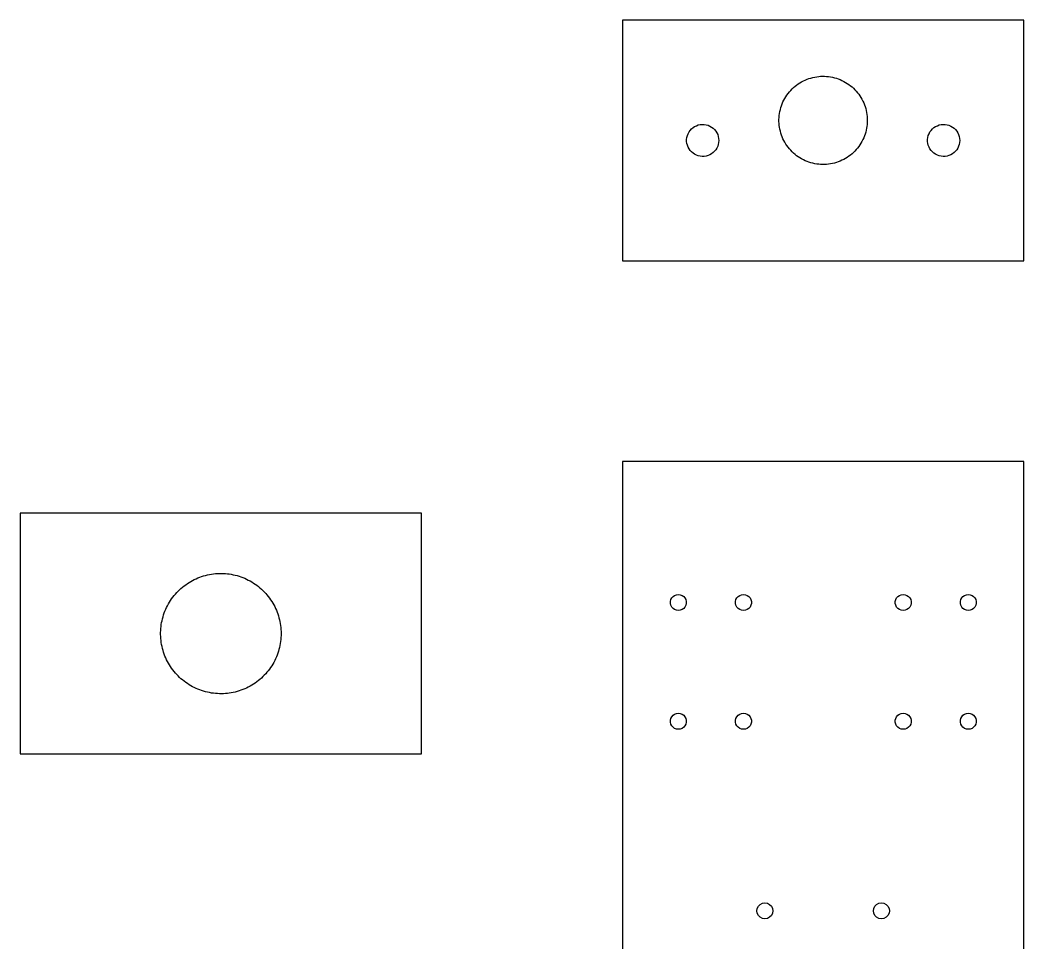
# Model space of a CAD drawing. Extents: x -550 to 1050, y -400 to 1100.
# Drawn here: x -300 to -50, y 830 to 1060 of the extents above; entities that cross this region are included whole.
import ezdxf

# ---------------------------------------------------------------- set-up
doc = ezdxf.new("R2010")
doc.units = 0
doc.layers.get('0').update_dxf_attribs({"lineweight": 25, "true_color": 0xffffff})

msp = doc.modelspace()

# ---------------------------------------------------------------- linework, layer by layer
for p, q in [((-50, 1060), (-150, 1060)), ((-150, 1060), (-150, 1000)), ((-50, 1000), (-50, 1060)), ((-104.916, 1044.84), (-104.467, 1045.05)), ((-104.467, 1045.05), (-104.008, 1045.24)), ((-104.008, 1045.24), (-103.541, 1045.41)), ((-103.541, 1045.41), (-103.067, 1045.56)), ((-103.067, 1045.56), (-102.586, 1045.69)), ((-102.586, 1045.69), (-102.1, 1045.8)), ((-102.1, 1045.8), (-101.61, 1045.88)), ((-101.61, 1045.88), (-101.117, 1045.94)), ((-101.117, 1045.94), (-100.621, 1045.98)), ((-100.621, 1045.98), (-100.124, 1046)), ((-100.124, 1046), (-99.6272, 1045.99)), ((-99.6272, 1045.99), (-99.1308, 1045.97)), ((-99.1308, 1045.97), (-98.6361, 1045.92)), ((-98.6361, 1045.92), (-98.1443, 1045.84)), ((-98.1443, 1045.84), (-97.6563, 1045.75)), ((-97.6563, 1045.75), (-97.173, 1045.63)), ((-97.173, 1045.63), (-96.6955, 1045.49)), ((-96.6955, 1045.49), (-96.2248, 1045.33)), ((-96.2248, 1045.33), (-95.7618, 1045.15)), ((-95.7618, 1045.15), (-95.3074, 1044.95)), ((-108.08, 1042.46), (-107.734, 1042.82)), ((-107.734, 1042.82), (-107.373, 1043.16)), ((-107.373, 1043.16), (-106.996, 1043.49)), ((-106.996, 1043.49), (-106.606, 1043.8)), ((-106.606, 1043.8), (-106.201, 1044.09)), ((-106.201, 1044.09), (-105.785, 1044.36)), ((-105.785, 1044.36), (-105.356, 1044.61)), ((-105.356, 1044.61), (-104.916, 1044.84)), ((-95.3074, 1044.95), (-94.8627, 1044.73)), ((-94.8627, 1044.73), (-94.4284, 1044.48)), ((-94.4284, 1044.48), (-94.0055, 1044.22)), ((-94.0055, 1044.22), (-93.5948, 1043.94)), ((-93.5948, 1043.94), (-93.1973, 1043.64)), ((-93.1973, 1043.64), (-92.8136, 1043.33)), ((-92.8136, 1043.33), (-92.4446, 1042.99)), ((-92.4446, 1042.99), (-92.0911, 1042.65)), ((-92.0911, 1042.65), (-91.7537, 1042.28)), ((-110.001, 1039.58), (-109.784, 1040.03)), ((-109.784, 1040.03), (-109.547, 1040.46)), ((-109.547, 1040.46), (-109.29, 1040.89)), ((-109.29, 1040.89), (-109.015, 1041.3)), ((-109.015, 1041.3), (-108.721, 1041.7)), ((-108.721, 1041.7), (-108.409, 1042.09)), ((-108.409, 1042.09), (-108.08, 1042.46)), ((-91.7537, 1042.28), (-91.4332, 1041.9)), ((-91.4332, 1041.9), (-91.1301, 1041.51)), ((-91.1301, 1041.51), (-90.8452, 1041.1)), ((-90.8452, 1041.1), (-90.579, 1040.68)), ((-90.579, 1040.68), (-90.332, 1040.25)), ((-90.332, 1040.25), (-90.1048, 1039.8)), ((-110.773, 1037.22), (-110.662, 1037.71)), ((-110.662, 1037.71), (-110.529, 1038.19)), ((-110.529, 1038.19), (-110.374, 1038.66)), ((-110.374, 1038.66), (-110.198, 1039.12)), ((-110.198, 1039.12), (-110.001, 1039.58)), ((-90.1048, 1039.8), (-89.8978, 1039.35)), ((-89.8978, 1039.35), (-89.7114, 1038.89)), ((-89.7114, 1038.89), (-89.5461, 1038.42)), ((-89.5461, 1038.42), (-89.4021, 1037.95)), ((-89.4021, 1037.95), (-89.2798, 1037.47)), ((-110.997, 1035.25), (-110.975, 1035.75)), ((-110.997, 1034.75), (-110.997, 1035.25)), ((-110.975, 1035.75), (-110.93, 1036.24)), ((-110.93, 1036.24), (-110.863, 1036.73)), ((-110.863, 1036.73), (-110.773, 1037.22)), ((-89.2798, 1037.47), (-89.1793, 1036.98)), ((-89.1793, 1036.98), (-89.101, 1036.49)), ((-89.101, 1036.49), (-89.0449, 1035.99)), ((-89.0449, 1035.99), (-89.0112, 1035.5)), ((-89.0112, 1035.5), (-89, 1035)), ((-89, 1035), (-89.0112, 1034.5)), ((-133.401, 1032.11), (-133.116, 1032.51)), ((-133.116, 1032.51), (-132.785, 1032.87)), ((-132.785, 1032.87), (-132.411, 1033.19)), ((-132.411, 1033.19), (-132, 1033.46)), ((-132, 1033.46), (-131.559, 1033.68)), ((-131.559, 1033.68), (-131.095, 1033.85)), ((-131.095, 1033.85), (-130.614, 1033.95)), ((-130.614, 1033.95), (-130.123, 1034)), ((-130.123, 1034), (-129.631, 1033.98)), ((-129.631, 1033.98), (-129.144, 1033.91)), ((-129.144, 1033.91), (-128.671, 1033.77)), ((-128.671, 1033.77), (-128.217, 1033.58)), ((-128.217, 1033.58), (-127.791, 1033.33)), ((-127.791, 1033.33), (-127.398, 1033.04)), ((-127.398, 1033.04), (-127.044, 1032.69)), ((-127.044, 1032.69), (-126.735, 1032.31)), ((-110.975, 1034.25), (-110.997, 1034.75)), ((-110.93, 1033.76), (-110.975, 1034.25)), ((-110.863, 1033.27), (-110.93, 1033.76)), ((-110.773, 1032.78), (-110.863, 1033.27)), ((-110.662, 1032.29), (-110.773, 1032.78)), ((-89.2798, 1032.53), (-89.4021, 1032.05)), ((-89.1793, 1033.02), (-89.2798, 1032.53)), ((-89.101, 1033.51), (-89.1793, 1033.02)), ((-89.0449, 1034.01), (-89.101, 1033.51)), ((-89.0112, 1034.5), (-89.0449, 1034.01)), ((-73.4009, 1032.11), (-73.1163, 1032.51)), ((-73.1163, 1032.51), (-72.7845, 1032.87)), ((-72.7845, 1032.87), (-72.4105, 1033.19)), ((-72.4105, 1033.19), (-72, 1033.46)), ((-72, 1033.46), (-71.5591, 1033.68)), ((-71.5591, 1033.68), (-71.0947, 1033.85)), ((-71.0947, 1033.85), (-70.6136, 1033.95)), ((-70.6136, 1033.95), (-70.1232, 1034)), ((-70.1232, 1034), (-69.6309, 1033.98)), ((-69.6309, 1033.98), (-69.1443, 1033.91)), ((-69.1443, 1033.91), (-68.6706, 1033.77)), ((-68.6706, 1033.77), (-68.217, 1033.58)), ((-68.217, 1033.58), (-67.7905, 1033.33)), ((-67.7905, 1033.33), (-67.3975, 1033.04)), ((-67.3975, 1033.04), (-67.044, 1032.69)), ((-67.044, 1032.69), (-66.7352, 1032.31)), ((-133.992, 1030.25), (-133.932, 1030.73)), ((-133.992, 1029.75), (-133.992, 1030.25)), ((-133.932, 1030.73), (-133.812, 1031.21)), ((-133.812, 1031.21), (-133.634, 1031.67)), ((-133.634, 1031.67), (-133.401, 1032.11)), ((-126.735, 1032.31), (-126.476, 1031.89)), ((-126.476, 1031.89), (-126.27, 1031.44)), ((-126.27, 1031.44), (-126.121, 1030.98)), ((-126.121, 1030.98), (-126.03, 1030.49)), ((-126.03, 1030.49), (-126, 1030)), ((-126, 1030), (-126.03, 1029.51)), ((-110.529, 1031.81), (-110.662, 1032.29)), ((-110.374, 1031.34), (-110.529, 1031.81)), ((-110.198, 1030.88), (-110.374, 1031.34)), ((-110.001, 1030.42), (-110.198, 1030.88)), ((-109.784, 1029.97), (-110.001, 1030.42)), ((-90.1048, 1030.2), (-90.332, 1029.75)), ((-89.8978, 1030.65), (-90.1048, 1030.2)), ((-89.7114, 1031.11), (-89.8978, 1030.65)), ((-89.5461, 1031.58), (-89.7114, 1031.11)), ((-89.4021, 1032.05), (-89.5461, 1031.58)), ((-73.9924, 1030.25), (-73.9319, 1030.73)), ((-73.9924, 1029.75), (-73.9924, 1030.25)), ((-73.9319, 1030.73), (-73.8118, 1031.21)), ((-73.8118, 1031.21), (-73.6339, 1031.67)), ((-73.6339, 1031.67), (-73.4009, 1032.11)), ((-66.7352, 1032.31), (-66.476, 1031.89)), ((-66.476, 1031.89), (-66.2701, 1031.44)), ((-66.2701, 1031.44), (-66.1208, 1030.98)), ((-66.1208, 1030.98), (-66.0303, 1030.49)), ((-66.0303, 1030.49), (-66, 1030)), ((-66, 1030), (-66.0303, 1029.51)), ((-133.932, 1029.27), (-133.992, 1029.75)), ((-133.812, 1028.79), (-133.932, 1029.27)), ((-133.634, 1028.33), (-133.812, 1028.79)), ((-133.401, 1027.89), (-133.634, 1028.33)), ((-133.116, 1027.49), (-133.401, 1027.89)), ((-126.735, 1027.69), (-127.044, 1027.31)), ((-126.476, 1028.11), (-126.735, 1027.69)), ((-126.27, 1028.56), (-126.476, 1028.11)), ((-126.121, 1029.02), (-126.27, 1028.56)), ((-126.03, 1029.51), (-126.121, 1029.02)), ((-109.547, 1029.54), (-109.784, 1029.97)), ((-109.29, 1029.11), (-109.547, 1029.54)), ((-109.015, 1028.7), (-109.29, 1029.11)), ((-108.721, 1028.3), (-109.015, 1028.7)), ((-108.409, 1027.91), (-108.721, 1028.3)), ((-108.08, 1027.54), (-108.409, 1027.91)), ((-107.734, 1027.18), (-108.08, 1027.54)), ((-91.7537, 1027.72), (-92.0911, 1027.35)), ((-91.4332, 1028.1), (-91.7537, 1027.72)), ((-91.1301, 1028.49), (-91.4332, 1028.1)), ((-90.8452, 1028.9), (-91.1301, 1028.49)), ((-90.579, 1029.32), (-90.8452, 1028.9)), ((-90.332, 1029.75), (-90.579, 1029.32)), ((-73.9319, 1029.27), (-73.9924, 1029.75)), ((-73.8118, 1028.79), (-73.9319, 1029.27)), ((-73.6339, 1028.33), (-73.8118, 1028.79)), ((-73.4009, 1027.89), (-73.6339, 1028.33)), ((-73.1163, 1027.49), (-73.4009, 1027.89)), ((-66.7352, 1027.69), (-67.044, 1027.31)), ((-66.476, 1028.11), (-66.7352, 1027.69)), ((-66.2701, 1028.56), (-66.476, 1028.11)), ((-66.1208, 1029.02), (-66.2701, 1028.56)), ((-66.0303, 1029.51), (-66.1208, 1029.02)), ((-132.785, 1027.13), (-133.116, 1027.49)), ((-132.411, 1026.81), (-132.785, 1027.13)), ((-132, 1026.54), (-132.411, 1026.81)), ((-131.559, 1026.32), (-132, 1026.54)), ((-131.095, 1026.15), (-131.559, 1026.32)), ((-130.614, 1026.05), (-131.095, 1026.15)), ((-130.123, 1026), (-130.614, 1026.05)), ((-129.631, 1026.02), (-130.123, 1026)), ((-129.144, 1026.09), (-129.631, 1026.02)), ((-128.671, 1026.23), (-129.144, 1026.09)), ((-128.217, 1026.42), (-128.671, 1026.23)), ((-127.791, 1026.67), (-128.217, 1026.42)), ((-127.398, 1026.96), (-127.791, 1026.67)), ((-127.044, 1027.31), (-127.398, 1026.96)), ((-107.373, 1026.84), (-107.734, 1027.18)), ((-106.996, 1026.51), (-107.373, 1026.84)), ((-106.606, 1026.2), (-106.996, 1026.51)), ((-106.201, 1025.91), (-106.606, 1026.2)), ((-105.785, 1025.64), (-106.201, 1025.91)), ((-105.356, 1025.39), (-105.785, 1025.64)), ((-104.916, 1025.16), (-105.356, 1025.39)), ((-104.467, 1024.95), (-104.916, 1025.16)), ((-95.3074, 1025.05), (-95.7618, 1024.85)), ((-94.8627, 1025.27), (-95.3074, 1025.05)), ((-94.4284, 1025.52), (-94.8627, 1025.27)), ((-94.0055, 1025.78), (-94.4284, 1025.52)), ((-93.5948, 1026.06), (-94.0055, 1025.78)), ((-93.1973, 1026.36), (-93.5948, 1026.06)), ((-92.8136, 1026.67), (-93.1973, 1026.36)), ((-92.4446, 1027.01), (-92.8136, 1026.67)), ((-92.0911, 1027.35), (-92.4446, 1027.01)), ((-72.7845, 1027.13), (-73.1163, 1027.49)), ((-72.4105, 1026.81), (-72.7845, 1027.13)), ((-72, 1026.54), (-72.4105, 1026.81)), ((-71.5591, 1026.32), (-72, 1026.54)), ((-71.0947, 1026.15), (-71.5591, 1026.32)), ((-70.6136, 1026.05), (-71.0947, 1026.15)), ((-70.1232, 1026), (-70.6136, 1026.05)), ((-69.6309, 1026.02), (-70.1232, 1026)), ((-69.1443, 1026.09), (-69.6309, 1026.02)), ((-68.6706, 1026.23), (-69.1443, 1026.09)), ((-68.217, 1026.42), (-68.6706, 1026.23)), ((-67.7905, 1026.67), (-68.217, 1026.42)), ((-67.3975, 1026.96), (-67.7905, 1026.67)), ((-67.044, 1027.31), (-67.3975, 1026.96)), ((-104.008, 1024.76), (-104.467, 1024.95)), ((-103.541, 1024.59), (-104.008, 1024.76)), ((-103.067, 1024.44), (-103.541, 1024.59)), ((-102.586, 1024.31), (-103.067, 1024.44)), ((-102.1, 1024.2), (-102.586, 1024.31)), ((-101.61, 1024.12), (-102.1, 1024.2)), ((-101.117, 1024.06), (-101.61, 1024.12)), ((-100.621, 1024.02), (-101.117, 1024.06)), ((-100.124, 1024), (-100.621, 1024.02)), ((-99.6272, 1024.01), (-100.124, 1024)), ((-99.1308, 1024.03), (-99.6272, 1024.01)), ((-98.6361, 1024.08), (-99.1308, 1024.03)), ((-98.1443, 1024.16), (-98.6361, 1024.08)), ((-97.6563, 1024.25), (-98.1443, 1024.16)), ((-97.173, 1024.37), (-97.6563, 1024.25)), ((-96.6955, 1024.51), (-97.173, 1024.37)), ((-96.2248, 1024.67), (-96.6955, 1024.51)), ((-95.7618, 1024.85), (-96.2248, 1024.67)), ((-150, 1000), (-50, 1000)), ((-50, 950), (-150, 950)), ((-150, 950), (-150, 700)), ((-50, 700), (-50, 950)), ((-200, 937.1), (-300, 937.1)), ((-300, 937.1), (-300, 877.1)), ((-200, 877.1), (-200, 937.1)), ((-257.928, 919.834), (-257.5, 920.09)), ((-257.5, 920.09), (-257.064, 920.333)), ((-257.064, 920.333), (-256.62, 920.56)), ((-256.62, 920.56), (-256.169, 920.773)), ((-256.169, 920.773), (-255.711, 920.97)), ((-255.711, 920.97), (-255.247, 921.152)), ((-255.247, 921.152), (-254.777, 921.319)), ((-254.777, 921.319), (-254.302, 921.47)), ((-254.302, 921.47), (-253.822, 921.605)), ((-253.822, 921.605), (-253.338, 921.724)), ((-253.338, 921.724), (-252.85, 921.827)), ((-252.85, 921.827), (-252.359, 921.913)), ((-252.359, 921.913), (-251.865, 921.984)), ((-251.865, 921.984), (-251.369, 922.037)), ((-251.369, 922.037), (-250.872, 922.075)), ((-250.872, 922.075), (-250.374, 922.095)), ((-250.374, 922.095), (-249.875, 922.099)), ((-249.875, 922.099), (-249.377, 922.087)), ((-249.377, 922.087), (-248.879, 922.058)), ((-248.879, 922.058), (-248.382, 922.013)), ((-248.382, 922.013), (-247.888, 921.951)), ((-247.888, 921.951), (-247.395, 921.872)), ((-247.395, 921.872), (-246.906, 921.777)), ((-246.906, 921.777), (-246.42, 921.666)), ((-246.42, 921.666), (-245.937, 921.539)), ((-245.937, 921.539), (-245.46, 921.396)), ((-245.46, 921.396), (-244.987, 921.238)), ((-244.987, 921.238), (-244.52, 921.063)), ((-244.52, 921.063), (-244.059, 920.873)), ((-244.059, 920.873), (-243.604, 920.668)), ((-243.604, 920.668), (-243.157, 920.448)), ((-243.157, 920.448), (-242.717, 920.213)), ((-242.717, 920.213), (-242.285, 919.964)), ((-260.996, 917.303), (-260.651, 917.662)), ((-260.651, 917.662), (-260.294, 918.011)), ((-260.294, 918.011), (-259.925, 918.347)), ((-259.925, 918.347), (-259.546, 918.67)), ((-259.546, 918.67), (-259.156, 918.981)), ((-259.156, 918.981), (-258.756, 919.279)), ((-258.756, 919.279), (-258.346, 919.563)), ((-258.346, 919.563), (-257.928, 919.834)), ((-242.285, 919.964), (-241.862, 919.7)), ((-241.862, 919.7), (-241.447, 919.423)), ((-241.447, 919.423), (-241.043, 919.132)), ((-241.043, 919.132), (-240.648, 918.827)), ((-240.648, 918.827), (-240.263, 918.51)), ((-240.263, 918.51), (-239.889, 918.18)), ((-239.889, 918.18), (-239.526, 917.838)), ((-239.526, 917.838), (-239.175, 917.484)), ((-262.799, 914.922), (-262.532, 915.343)), ((-262.532, 915.343), (-262.251, 915.755)), ((-262.251, 915.755), (-261.957, 916.157)), ((-261.957, 916.157), (-261.649, 916.549)), ((-261.649, 916.549), (-261.329, 916.931)), ((-261.329, 916.931), (-260.996, 917.303)), ((-239.175, 917.484), (-238.836, 917.118)), ((-238.836, 917.118), (-238.509, 916.742)), ((-238.509, 916.742), (-238.195, 916.355)), ((-238.195, 916.355), (-237.894, 915.957)), ((-237.894, 915.957), (-237.606, 915.55)), ((-237.606, 915.55), (-237.332, 915.133)), ((-237.332, 915.133), (-237.072, 914.708)), ((-138.045, 915.091), (-137.93, 915.559)), ((-138.045, 914.609), (-138.045, 915.091)), ((-137.93, 915.559), (-137.706, 915.986)), ((-137.706, 915.986), (-137.386, 916.347)), ((-137.386, 916.347), (-136.989, 916.621)), ((-136.989, 916.621), (-136.539, 916.792)), ((-136.539, 916.792), (-136.06, 916.85)), ((-136.06, 916.85), (-135.581, 916.792)), ((-135.581, 916.792), (-135.131, 916.621)), ((-135.131, 916.621), (-134.734, 916.347)), ((-134.734, 916.347), (-134.414, 915.986)), ((-134.414, 915.986), (-134.19, 915.559)), ((-134.19, 915.559), (-134.075, 915.091)), ((-134.075, 915.091), (-134.075, 914.609)), ((-121.835, 915.091), (-121.72, 915.559)), ((-121.835, 914.609), (-121.835, 915.091)), ((-121.72, 915.559), (-121.496, 915.986)), ((-121.496, 915.986), (-121.176, 916.347)), ((-121.176, 916.347), (-120.779, 916.621)), ((-120.779, 916.621), (-120.329, 916.792)), ((-120.329, 916.792), (-119.85, 916.85)), ((-119.85, 916.85), (-119.371, 916.792)), ((-119.371, 916.792), (-118.921, 916.621)), ((-118.921, 916.621), (-118.524, 916.347)), ((-118.524, 916.347), (-118.204, 915.986)), ((-118.204, 915.986), (-117.98, 915.559)), ((-117.98, 915.559), (-117.865, 915.091)), ((-117.865, 915.091), (-117.865, 914.609)), ((-82.0454, 915.091), (-81.93, 915.559)), ((-82.0454, 914.609), (-82.0454, 915.091)), ((-81.93, 915.559), (-81.706, 915.986)), ((-81.706, 915.986), (-81.3862, 916.347)), ((-81.3862, 916.347), (-80.9894, 916.621)), ((-80.9894, 916.621), (-80.5386, 916.792)), ((-80.5386, 916.792), (-80.06, 916.85)), ((-80.06, 916.85), (-79.5814, 916.792)), ((-79.5814, 916.792), (-79.1306, 916.621)), ((-79.1306, 916.621), (-78.7337, 916.347)), ((-78.7337, 916.347), (-78.414, 915.986)), ((-78.414, 915.986), (-78.19, 915.559)), ((-78.19, 915.559), (-78.0746, 915.091)), ((-78.0746, 915.091), (-78.0746, 914.609)), ((-65.8354, 915.091), (-65.72, 915.559)), ((-65.8354, 914.609), (-65.8354, 915.091)), ((-65.72, 915.559), (-65.496, 915.986)), ((-65.496, 915.986), (-65.1762, 916.347)), ((-65.1762, 916.347), (-64.7794, 916.621)), ((-64.7794, 916.621), (-64.3286, 916.792)), ((-64.3286, 916.792), (-63.85, 916.85)), ((-63.85, 916.85), (-63.3714, 916.792)), ((-63.3714, 916.792), (-62.9205, 916.621)), ((-62.9205, 916.621), (-62.5237, 916.347)), ((-62.5237, 916.347), (-62.204, 915.986)), ((-62.204, 915.986), (-61.98, 915.559)), ((-61.98, 915.559), (-61.8646, 915.091)), ((-61.8646, 915.091), (-61.8646, 914.609)), ((-264.095, 912.23), (-263.917, 912.696)), ((-263.917, 912.696), (-263.723, 913.155)), ((-263.723, 913.155), (-263.515, 913.608)), ((-263.515, 913.608), (-263.291, 914.054)), ((-263.291, 914.054), (-263.052, 914.492)), ((-263.052, 914.492), (-262.799, 914.922)), ((-237.072, 914.708), (-236.827, 914.274)), ((-236.827, 914.274), (-236.596, 913.832)), ((-236.596, 913.832), (-236.379, 913.383)), ((-236.379, 913.383), (-236.178, 912.927)), ((-236.178, 912.927), (-235.992, 912.464)), ((-137.93, 914.141), (-138.045, 914.609)), ((-137.706, 913.714), (-137.93, 914.141)), ((-137.386, 913.353), (-137.706, 913.714)), ((-136.989, 913.079), (-137.386, 913.353)), ((-136.539, 912.908), (-136.989, 913.079)), ((-136.06, 912.85), (-136.539, 912.908)), ((-135.581, 912.908), (-136.06, 912.85)), ((-135.131, 913.079), (-135.581, 912.908)), ((-134.734, 913.353), (-135.131, 913.079)), ((-134.414, 913.714), (-134.734, 913.353)), ((-134.19, 914.141), (-134.414, 913.714)), ((-134.075, 914.609), (-134.19, 914.141)), ((-121.72, 914.141), (-121.835, 914.609)), ((-121.496, 913.714), (-121.72, 914.141)), ((-121.176, 913.353), (-121.496, 913.714)), ((-120.779, 913.079), (-121.176, 913.353)), ((-120.329, 912.908), (-120.779, 913.079)), ((-119.85, 912.85), (-120.329, 912.908)), ((-119.371, 912.908), (-119.85, 912.85)), ((-118.921, 913.079), (-119.371, 912.908)), ((-118.524, 913.353), (-118.921, 913.079)), ((-118.204, 913.714), (-118.524, 913.353)), ((-117.98, 914.141), (-118.204, 913.714)), ((-117.865, 914.609), (-117.98, 914.141)), ((-81.93, 914.141), (-82.0454, 914.609)), ((-81.706, 913.714), (-81.93, 914.141)), ((-81.3862, 913.353), (-81.706, 913.714)), ((-80.9894, 913.079), (-81.3862, 913.353)), ((-80.5386, 912.908), (-80.9894, 913.079)), ((-80.06, 912.85), (-80.5386, 912.908)), ((-79.5814, 912.908), (-80.06, 912.85)), ((-79.1306, 913.079), (-79.5814, 912.908)), ((-78.7337, 913.353), (-79.1306, 913.079)), ((-78.414, 913.714), (-78.7337, 913.353)), ((-78.19, 914.141), (-78.414, 913.714)), ((-78.0746, 914.609), (-78.19, 914.141)), ((-65.72, 914.141), (-65.8354, 914.609)), ((-65.496, 913.714), (-65.72, 914.141)), ((-65.1762, 913.353), (-65.496, 913.714)), ((-64.7794, 913.079), (-65.1762, 913.353)), ((-64.3286, 912.908), (-64.7794, 913.079)), ((-63.85, 912.85), (-64.3286, 912.908)), ((-63.3714, 912.908), (-63.85, 912.85)), ((-62.9205, 913.079), (-63.3714, 912.908)), ((-62.5237, 913.353), (-62.9205, 913.079)), ((-62.204, 913.714), (-62.5237, 913.353)), ((-61.98, 914.141), (-62.204, 913.714)), ((-61.8646, 914.609), (-61.98, 914.141)), ((-264.75, 909.827), (-264.651, 910.316)), ((-264.651, 910.316), (-264.536, 910.801)), ((-264.536, 910.801), (-264.405, 911.282)), ((-264.405, 911.282), (-264.258, 911.759)), ((-264.258, 911.759), (-264.095, 912.23)), ((-235.992, 912.464), (-235.821, 911.995)), ((-235.821, 911.995), (-235.666, 911.521)), ((-235.666, 911.521), (-235.527, 911.042)), ((-235.527, 911.042), (-235.404, 910.559)), ((-235.404, 910.559), (-235.297, 910.072)), ((-235.297, 910.072), (-235.207, 909.582)), ((-264.998, 907.349), (-264.981, 907.848)), ((-264.981, 907.848), (-264.948, 908.345)), ((-264.948, 908.345), (-264.899, 908.841)), ((-264.899, 908.841), (-264.832, 909.336)), ((-264.832, 909.336), (-264.75, 909.827)), ((-235.207, 909.582), (-235.132, 909.089)), ((-235.132, 909.089), (-235.075, 908.594)), ((-235.075, 908.594), (-235.033, 908.097)), ((-235.033, 908.097), (-235.008, 907.599)), ((-235.008, 907.599), (-235, 907.1)), ((-264.998, 906.851), (-264.998, 907.349)), ((-264.981, 906.352), (-264.998, 906.851)), ((-264.948, 905.855), (-264.981, 906.352)), ((-264.899, 905.359), (-264.948, 905.855)), ((-264.832, 904.864), (-264.899, 905.359)), ((-235.132, 905.111), (-235.207, 904.618)), ((-235.075, 905.607), (-235.132, 905.111)), ((-235.033, 906.103), (-235.075, 905.607)), ((-235.008, 906.601), (-235.033, 906.103)), ((-235, 907.1), (-235.008, 906.601)), ((-264.75, 904.373), (-264.832, 904.864)), ((-264.651, 903.884), (-264.75, 904.373)), ((-264.536, 903.399), (-264.651, 903.884)), ((-264.405, 902.918), (-264.536, 903.399)), ((-264.258, 902.441), (-264.405, 902.918)), ((-235.666, 902.679), (-235.821, 902.205)), ((-235.527, 903.158), (-235.666, 902.679)), ((-235.404, 903.641), (-235.527, 903.158)), ((-235.297, 904.128), (-235.404, 903.641)), ((-235.207, 904.618), (-235.297, 904.128)), ((-264.095, 901.97), (-264.258, 902.441)), ((-263.917, 901.504), (-264.095, 901.97)), ((-263.723, 901.045), (-263.917, 901.504)), ((-263.515, 900.592), (-263.723, 901.045)), ((-263.291, 900.146), (-263.515, 900.592)), ((-263.052, 899.708), (-263.291, 900.146)), ((-236.596, 900.368), (-236.827, 899.926)), ((-236.379, 900.817), (-236.596, 900.368)), ((-236.178, 901.273), (-236.379, 900.817)), ((-235.992, 901.736), (-236.178, 901.273)), ((-235.821, 902.205), (-235.992, 901.736)), ((-262.799, 899.278), (-263.052, 899.708)), ((-262.532, 898.857), (-262.799, 899.278)), ((-262.251, 898.445), (-262.532, 898.857)), ((-261.957, 898.043), (-262.251, 898.445)), ((-261.649, 897.651), (-261.957, 898.043)), ((-261.329, 897.269), (-261.649, 897.651)), ((-238.195, 897.845), (-238.509, 897.458)), ((-237.894, 898.243), (-238.195, 897.845)), ((-237.606, 898.65), (-237.894, 898.243)), ((-237.332, 899.067), (-237.606, 898.65)), ((-237.072, 899.492), (-237.332, 899.067)), ((-236.827, 899.926), (-237.072, 899.492)), ((-260.996, 896.897), (-261.329, 897.269)), ((-260.651, 896.538), (-260.996, 896.897)), ((-260.294, 896.189), (-260.651, 896.538)), ((-259.925, 895.853), (-260.294, 896.189)), ((-259.546, 895.53), (-259.925, 895.853)), ((-259.156, 895.219), (-259.546, 895.53)), ((-258.756, 894.921), (-259.156, 895.219)), ((-241.043, 895.068), (-241.447, 894.777)), ((-240.648, 895.373), (-241.043, 895.068)), ((-240.263, 895.69), (-240.648, 895.373)), ((-239.889, 896.02), (-240.263, 895.69)), ((-239.526, 896.362), (-239.889, 896.02)), ((-239.175, 896.716), (-239.526, 896.362)), ((-238.836, 897.082), (-239.175, 896.716)), ((-238.509, 897.458), (-238.836, 897.082)), ((-258.346, 894.637), (-258.756, 894.921)), ((-257.928, 894.366), (-258.346, 894.637)), ((-257.5, 894.11), (-257.928, 894.366)), ((-257.064, 893.867), (-257.5, 894.11)), ((-256.62, 893.64), (-257.064, 893.867)), ((-256.169, 893.427), (-256.62, 893.64)), ((-255.711, 893.23), (-256.169, 893.427)), ((-255.247, 893.048), (-255.711, 893.23)), ((-254.777, 892.881), (-255.247, 893.048)), ((-254.302, 892.73), (-254.777, 892.881)), ((-253.822, 892.595), (-254.302, 892.73)), ((-253.338, 892.476), (-253.822, 892.595)), ((-246.42, 892.534), (-246.906, 892.423)), ((-245.937, 892.661), (-246.42, 892.534)), ((-245.46, 892.804), (-245.937, 892.661)), ((-244.987, 892.962), (-245.46, 892.804)), ((-244.52, 893.137), (-244.987, 892.962)), ((-244.059, 893.327), (-244.52, 893.137)), ((-243.604, 893.532), (-244.059, 893.327)), ((-243.157, 893.752), (-243.604, 893.532)), ((-242.717, 893.987), (-243.157, 893.752)), ((-242.285, 894.236), (-242.717, 893.987)), ((-241.862, 894.5), (-242.285, 894.236)), ((-241.447, 894.777), (-241.862, 894.5)), ((-252.85, 892.373), (-253.338, 892.476)), ((-252.359, 892.287), (-252.85, 892.373)), ((-251.865, 892.216), (-252.359, 892.287)), ((-251.369, 892.163), (-251.865, 892.216)), ((-250.872, 892.125), (-251.369, 892.163)), ((-250.374, 892.105), (-250.872, 892.125)), ((-249.875, 892.101), (-250.374, 892.105)), ((-249.377, 892.113), (-249.875, 892.101)), ((-248.879, 892.142), (-249.377, 892.113)), ((-248.382, 892.187), (-248.879, 892.142)), ((-247.888, 892.249), (-248.382, 892.187)), ((-247.395, 892.328), (-247.888, 892.249)), ((-246.906, 892.423), (-247.395, 892.328)), ((-138.045, 885.491), (-137.93, 885.959)), ((-138.045, 885.009), (-138.045, 885.491)), ((-137.93, 884.541), (-138.045, 885.009)), ((-137.93, 885.959), (-137.706, 886.386)), ((-137.706, 886.386), (-137.386, 886.747)), ((-137.386, 886.747), (-136.989, 887.021)), ((-136.989, 887.021), (-136.539, 887.192)), ((-136.539, 887.192), (-136.06, 887.25)), ((-136.06, 887.25), (-135.581, 887.192)), ((-135.581, 887.192), (-135.131, 887.021)), ((-135.131, 887.021), (-134.734, 886.747)), ((-134.734, 886.747), (-134.414, 886.386)), ((-134.414, 886.386), (-134.19, 885.959)), ((-134.19, 885.959), (-134.075, 885.491)), ((-134.075, 885.009), (-134.19, 884.541)), ((-134.075, 885.491), (-134.075, 885.009)), ((-121.835, 885.491), (-121.72, 885.959)), ((-121.835, 885.009), (-121.835, 885.491)), ((-121.72, 884.541), (-121.835, 885.009)), ((-121.72, 885.959), (-121.496, 886.386)), ((-121.496, 886.386), (-121.176, 886.747)), ((-121.176, 886.747), (-120.779, 887.021)), ((-120.779, 887.021), (-120.329, 887.192)), ((-120.329, 887.192), (-119.85, 887.25)), ((-119.85, 887.25), (-119.371, 887.192)), ((-119.371, 887.192), (-118.921, 887.021)), ((-118.921, 887.021), (-118.524, 886.747)), ((-118.524, 886.747), (-118.204, 886.386)), ((-118.204, 886.386), (-117.98, 885.959)), ((-117.98, 885.959), (-117.865, 885.491)), ((-117.865, 885.009), (-117.98, 884.541)), ((-117.865, 885.491), (-117.865, 885.009)), ((-82.0454, 885.491), (-81.93, 885.959)), ((-82.0454, 885.009), (-82.0454, 885.491)), ((-81.93, 884.541), (-82.0454, 885.009)), ((-81.93, 885.959), (-81.706, 886.386)), ((-81.706, 886.386), (-81.3862, 886.747)), ((-81.3862, 886.747), (-80.9894, 887.021)), ((-80.9894, 887.021), (-80.5386, 887.192)), ((-80.5386, 887.192), (-80.06, 887.25)), ((-80.06, 887.25), (-79.5814, 887.192)), ((-79.5814, 887.192), (-79.1306, 887.021)), ((-79.1306, 887.021), (-78.7337, 886.747)), ((-78.7337, 886.747), (-78.414, 886.386)), ((-78.414, 886.386), (-78.19, 885.959)), ((-78.19, 885.959), (-78.0746, 885.491)), ((-78.0746, 885.009), (-78.19, 884.541)), ((-78.0746, 885.491), (-78.0746, 885.009)), ((-65.8354, 885.491), (-65.72, 885.959)), ((-65.8354, 885.009), (-65.8354, 885.491)), ((-65.72, 884.541), (-65.8354, 885.009)), ((-65.72, 885.959), (-65.496, 886.386)), ((-65.496, 886.386), (-65.1762, 886.747)), ((-65.1762, 886.747), (-64.7794, 887.021)), ((-64.7794, 887.021), (-64.3286, 887.192)), ((-64.3286, 887.192), (-63.85, 887.25)), ((-63.85, 887.25), (-63.3714, 887.192)), ((-63.3714, 887.192), (-62.9205, 887.021)), ((-62.9205, 887.021), (-62.5237, 886.747)), ((-62.5237, 886.747), (-62.204, 886.386)), ((-62.204, 886.386), (-61.98, 885.959)), ((-61.98, 885.959), (-61.8646, 885.491)), ((-61.8646, 885.009), (-61.98, 884.541)), ((-61.8646, 885.491), (-61.8646, 885.009)), ((-137.706, 884.114), (-137.93, 884.541)), ((-137.386, 883.753), (-137.706, 884.114)), ((-136.989, 883.479), (-137.386, 883.753)), ((-136.539, 883.308), (-136.989, 883.479)), ((-136.06, 883.25), (-136.539, 883.308)), ((-135.581, 883.308), (-136.06, 883.25)), ((-135.131, 883.479), (-135.581, 883.308)), ((-134.734, 883.753), (-135.131, 883.479)), ((-134.414, 884.114), (-134.734, 883.753)), ((-134.19, 884.541), (-134.414, 884.114)), ((-121.496, 884.114), (-121.72, 884.541)), ((-121.176, 883.753), (-121.496, 884.114)), ((-120.779, 883.479), (-121.176, 883.753)), ((-120.329, 883.308), (-120.779, 883.479)), ((-119.85, 883.25), (-120.329, 883.308)), ((-119.371, 883.308), (-119.85, 883.25)), ((-118.921, 883.479), (-119.371, 883.308)), ((-118.524, 883.753), (-118.921, 883.479)), ((-118.204, 884.114), (-118.524, 883.753)), ((-117.98, 884.541), (-118.204, 884.114)), ((-81.706, 884.114), (-81.93, 884.541)), ((-81.3862, 883.753), (-81.706, 884.114)), ((-80.9894, 883.479), (-81.3862, 883.753)), ((-80.5386, 883.308), (-80.9894, 883.479)), ((-80.06, 883.25), (-80.5386, 883.308)), ((-79.5814, 883.308), (-80.06, 883.25)), ((-79.1306, 883.479), (-79.5814, 883.308)), ((-78.7337, 883.753), (-79.1306, 883.479)), ((-78.414, 884.114), (-78.7337, 883.753)), ((-78.19, 884.541), (-78.414, 884.114)), ((-65.496, 884.114), (-65.72, 884.541)), ((-65.1762, 883.753), (-65.496, 884.114)), ((-64.7794, 883.479), (-65.1762, 883.753)), ((-64.3286, 883.308), (-64.7794, 883.479)), ((-63.85, 883.25), (-64.3286, 883.308)), ((-63.3714, 883.308), (-63.85, 883.25)), ((-62.9205, 883.479), (-63.3714, 883.308)), ((-62.5237, 883.753), (-62.9205, 883.479)), ((-62.204, 884.114), (-62.5237, 883.753)), ((-61.98, 884.541), (-62.204, 884.114)), ((-300, 877.1), (-200, 877.1)), ((-115.118, 839.902), (-114.5, 840)), ((-114.5, 840), (-113.882, 839.902)), ((-86.118, 839.902), (-85.5, 840)), ((-85.5, 840), (-84.882, 839.902)), ((-116.5, 838), (-116.402, 838.618)), ((-116.402, 837.382), (-116.5, 838)), ((-116.402, 838.618), (-116.118, 839.176)), ((-116.118, 839.176), (-115.676, 839.618)), ((-115.676, 839.618), (-115.118, 839.902)), ((-113.882, 839.902), (-113.324, 839.618)), ((-113.324, 839.618), (-112.882, 839.176)), ((-112.882, 839.176), (-112.598, 838.618)), ((-112.598, 838.618), (-112.5, 838)), ((-112.5, 838), (-112.598, 837.382)), ((-87.5, 838), (-87.4021, 838.618)), ((-87.4021, 837.382), (-87.5, 838)), ((-87.4021, 838.618), (-87.118, 839.176)), ((-87.118, 839.176), (-86.6756, 839.618)), ((-86.6756, 839.618), (-86.118, 839.902)), ((-84.882, 839.902), (-84.3244, 839.618)), ((-84.3244, 839.618), (-83.882, 839.176)), ((-83.882, 839.176), (-83.5979, 838.618)), ((-83.5979, 838.618), (-83.5, 838)), ((-83.5, 838), (-83.5979, 837.382)), ((-116.118, 836.824), (-116.402, 837.382)), ((-115.676, 836.382), (-116.118, 836.824)), ((-115.118, 836.098), (-115.676, 836.382)), ((-114.5, 836), (-115.118, 836.098)), ((-113.882, 836.098), (-114.5, 836)), ((-113.324, 836.382), (-113.882, 836.098)), ((-112.882, 836.824), (-113.324, 836.382)), ((-112.598, 837.382), (-112.882, 836.824)), ((-87.118, 836.824), (-87.4021, 837.382)), ((-86.6756, 836.382), (-87.118, 836.824)), ((-86.118, 836.098), (-86.6756, 836.382)), ((-85.5, 836), (-86.118, 836.098)), ((-84.882, 836.098), (-85.5, 836)), ((-84.3244, 836.382), (-84.882, 836.098)), ((-83.882, 836.824), (-84.3244, 836.382)), ((-83.5979, 837.382), (-83.882, 836.824))]:
    msp.add_line(p, q)

doc.saveas('drawing.dxf')
